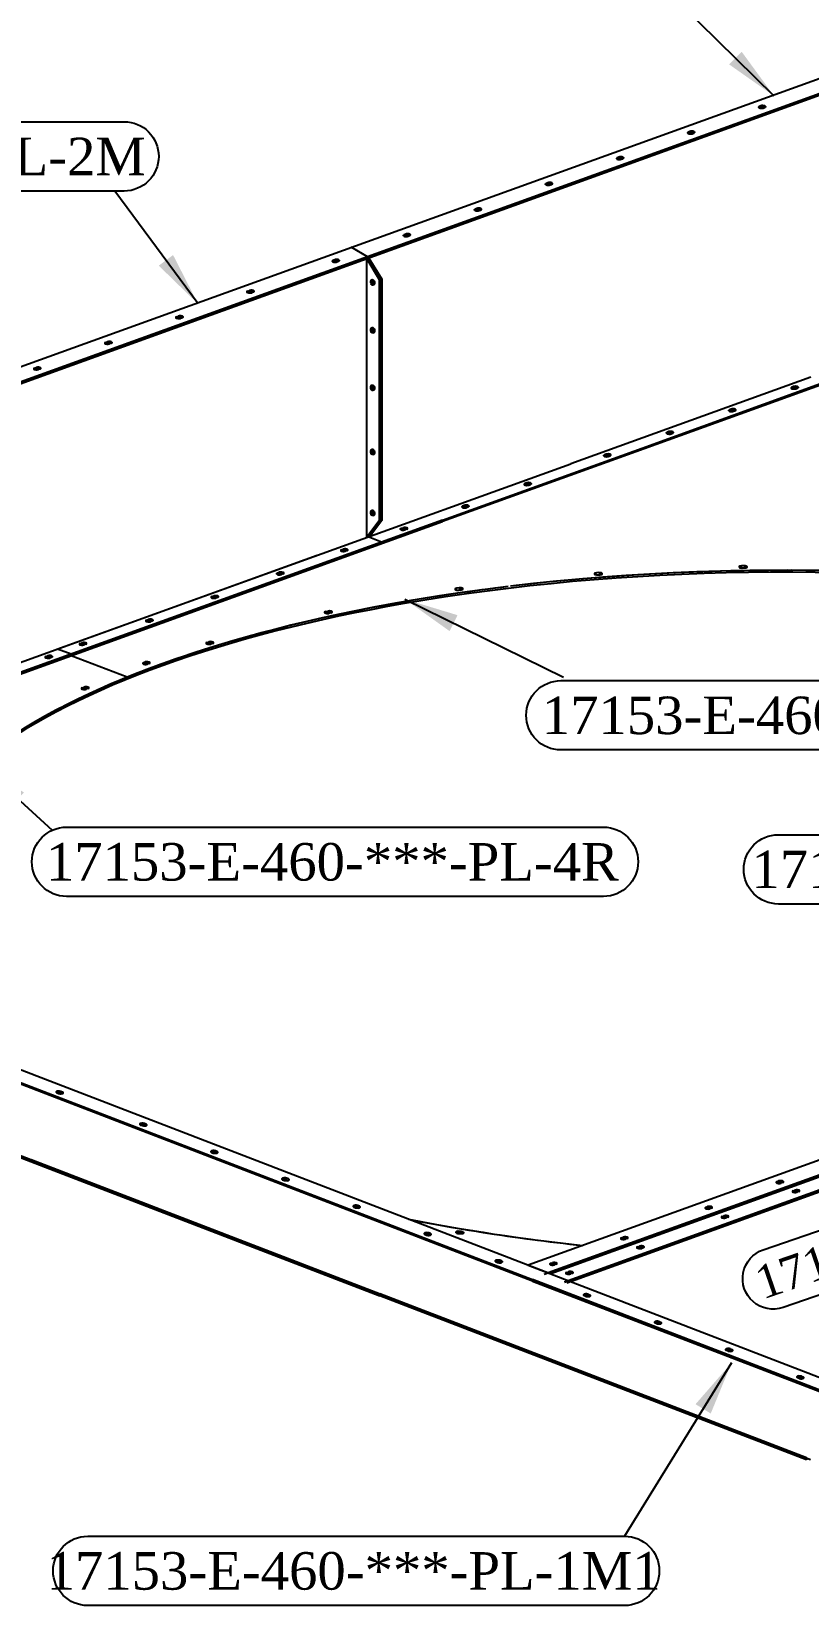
# Model space of a CAD drawing. Header units: inches. Extents: x 212980 to 238967, y -33384 to 2238.
# Drawn here: x 229192 to 230195, y -1089 to 944 of the extents above; entities that cross this region are included whole.
import ezdxf
from ezdxf.enums import TextEntityAlignment as Align

# ---------------------------------------------------------------- set-up
doc = ezdxf.new("R2010")
doc.units = ezdxf.units.IN
doc.header["$LTSCALE"] = 15
doc.header["$MEASUREMENT"] = 0
doc.linetypes.add('CENTER', pattern=[50.8, 31.75, -6.35, 6.35, -6.35])
for name, color, linetype in [('2', 3, 'CENTER'), ('3-TEXT', 7, 'Continuous'), ('Border', 7, 'Continuous'), ('xref-1$0$FILL', 1, 'Continuous')]:
    doc.layers.add(name, color=color, linetype=linetype)
doc.styles.add('ROMANS', font='ROMANS.shx')
doc.styles.add('ROMANT', font='tunga.ttf')
doc.styles.add('style7', font='times.ttf', dxfattribs={"height": 24})
doc.dimstyles.new('1', dxfattribs={"dimtxt": 45, "dimasz": 25, "dimexe": 1.25, "dimexo": 0.6, "dimgap": 5, "dimtad": 1, "dimdec": 0, "dimdsep": 46, "dimtxsty": 'ROMANS', "dimblk": 'OBLIQUE', "dimcen": 2.5, "dimclrd": 8, "dimclre": 8, "dimclrt": 6, "dimadec": 0, "dimazin": 0, "dimtfac": 1, "dimtdec": 0, "dimtmove": 0, "dimatfit": 3, "dimfxl": 1, "dimarcsym": 0})

# ---------------------------------------------------------------- blocks, each defined once
blk = doc.blocks.new('FV H')
at = {"layer": 'Border'}
for points in [[(257935.3, -22158.1), (257768.8, -23293.3), (257935.8, -23205)], [(258068.7, -25527.1), (257935.2, -25456.9), (257935.2, -26161.6), (258068.8, -26231.9)]]:
    blk.add_hatch(color=1, dxfattribs=at).paths.add_polyline_path(points)
at = {"layer": 'Border', "color": 1, "linetype": 'Continuous', "lineweight": 0}
for p, q in [((257768.8, -23293.3), (257935.3, -22158.1)), ((257934.8, -23205), (257767.9, -23293.3)), ((257935.2, -25456.9), (258068.7, -25527.1)), ((258068.7, -25527.1), (258068.8, -26231.9))]:
    blk.add_line(p, q, dxfattribs=at)
at = {"layer": 'Border', "color": 3, "linetype": 'Continuous', "lineweight": 0}
for p, q in [((257935.3, -24446.8), (257935.3, -22158.1)), ((256919.8, -24066.6), (257029.4, -24012.6)), ((256919.8, -24066.6), (257029.4, -24012.6)), ((257018.2, -24018.1), (257039.6, -24153.6)), ((257029.4, -24012.6), (257754.4, -24539)), ((257029.4, -24012.6), (257491.3, -24348.1)), ((257045.5, -24024.2), (257069.3, -24175.2)), ((257075.2, -24045.8), (257099, -24196.8)), ((257381.7, -24402.1), (256919.8, -24066.6)), ((257381.7, -24402.1), (256919.8, -24066.6)), ((257104.9, -24067.4), (257128.8, -24218.4)), ((257134.6, -24089), (257158.5, -24240)), ((257164.4, -24110.6), (257188.2, -24261.6)), ((257194.1, -24132.2), (257217.9, -24283.2)), ((257223.8, -24153.8), (257247.7, -24304.8)), ((257253.5, -24175.3), (257277.4, -24326.3)), ((257283.3, -24196.9), (257307.1, -24347.9)), ((257313, -24218.5), (257336.8, -24369.5)), ((257342.7, -24240.1), (257366.6, -24391.1)), ((257372.4, -24261.7), (257393.7, -24396.2)), ((257402.2, -24283.3), (257418.1, -24384.2)), ((257431.9, -24304.9), (257442.5, -24372.1)), ((257461.6, -24326.5), (257466.9, -24360.1)), ((257491.3, -24348.1), (257381.7, -24402.1)), ((257491.3, -24348.1), (257381.7, -24402.1)), ((257491.3, -24348.1), (257491.3, -24348.1)), ((258116.2, -24802), (259100.1, -25516.8)), ((257935.2, -26161.6), (257935.2, -24894.5)), ((258568.6, -24996.9), (258544.8, -25113.4)), ((258568.6, -24996.9), (259100.1, -25516.8)), ((259100.1, -25516.8), (258568.6, -24996.9)), ((258564.1, -25020), (258583.3, -25141.5)), ((258590.1, -25018), (258613, -25163.1)), ((258621.2, -25048.4), (258642.7, -25184.7)), ((258545.7, -25114.3), (259100.1, -25516.8)), ((258549.6, -25094.6), (258553.6, -25119.9)), ((258652.3, -25078.9), (258672.5, -25206.3)), ((258683.5, -25109.3), (258702.2, -25227.9)), ((258714.6, -25139.7), (258731.9, -25249.4)), ((258745.7, -25170.2), (258761.6, -25271)), ((258776.8, -25200.6), (258791.4, -25292.6)), ((258808, -25231.1), (258821.1, -25314.2)), ((258870.2, -25292), (258880.5, -25357.4)), ((258901.3, -25322.4), (258910.3, -25379)), ((258932.5, -25352.8), (258940, -25400.5)), ((258963.6, -25383.3), (258969.7, -25422.1)), ((258994.7, -25413.7), (258999.4, -25443.7)), ((257935.2, -25456.9), (258068.7, -25527.1)), ((258068.7, -25527.1), (258068.8, -26231.9))]:
    blk.add_line(p, q, dxfattribs=at)
blk.add_ellipse((257935.3, -24670.5), major_axis=(-158.1, -158.1), ratio=1, start_param=3.926991, end_param=10.210176, dxfattribs=at)
at = {"layer": 'xref-1$0$FILL', "color": 2, "ltscale": 10}
blk.add_arc((257935.3, -24670.5), 431, 323.99251, 90, dxfattribs=at)
at = {"layer": 'Border', "color": 2, "style": 'ROMANS', "width": 0.8}
for s, height, rotation, p in [('GEOGRAPHIC & PLANT NORTH', 115.622, 90, (258049.3, -23175.7)), ('PREVAILING WIND', 115.622, 324, (258566.7, -25259.1)), ('DIRECTION', 115.62, 324, (258455, -25381))]:
    blk.add_text(s, height=height, rotation=rotation, dxfattribs=at).set_placement(p, align=Align.MIDDLE)
blk.add_text('126%%D', height=115.62, dxfattribs=at).set_placement((258533, -24533.4), align=Align.MIDDLE)
at = {"layer": 'Border', "color": 3, "linetype": 'Continuous', "lineweight": 0, "style": 'ROMANT'}
blk.add_text('N', height=246.4, rotation=180.03323, dxfattribs=at).set_placement((258070.2, -24560.7))
blk = doc.blocks.new('_Oblique')
at = {"color": 0, "linetype": 'ByBlock', "lineweight": -2}
blk.add_line((-0.5, -0.5), (0.5, 0.5), dxfattribs=at)

msp = doc.modelspace()

# ---------------------------------------------------------------- linework, layer by layer
at = {"color": 7, "extrusion": (0.012987, 0.927814, 0.372818)}
for p, q in [((230369.5, 940.79, -41679.23), (227959.9, 70.85, -41679.23)), ((230395.54, 930.83, -5001.51), (227985.94, 60.9, -5001.51)), ((230394.43, 928.1, -5001.51), (227989.07, 59.69, -5001.51)), ((229567.38, 631.84, -5001.51), (230395.54, 930.83, -5001.51)), ((230395.54, 930.83, -5001.51), (229568.85, 632.37, -5001.51)), ((230134.07, 847.9, -5001.51), (230131.87, 847.11, -5001.51)), ((230131.87, 845.19, -5001.51), (230134.04, 845.98, -5001.51)), ((230137.01, 845.13, -5001.51), (230139.21, 845.93, -5001.51)), ((230042.29, 814.77, -5001.51), (230040.09, 813.97, -5001.51)), ((230040.09, 812.06, -5001.51), (230042.26, 812.84, -5001.51)), ((230045.23, 811.99, -5001.51), (230047.43, 812.79, -5001.51)), ((229950.51, 781.63, -5001.51), (229948.31, 780.84, -5001.51)), ((229948.31, 778.92, -5001.51), (229950.48, 779.71, -5001.51)), ((229953.45, 778.86, -5001.51), (229955.65, 779.65, -5001.51)), ((229858.73, 748.5, -5001.51), (229856.53, 747.7, -5001.51)), ((229856.53, 745.79, -5001.51), (229858.7, 746.57, -5001.51)), ((229861.67, 745.72, -5001.51), (229863.87, 746.52, -5001.51)), ((229766.95, 715.36, -5001.51), (229764.75, 714.57, -5001.51)), ((229764.75, 712.65, -5001.51), (229766.92, 713.44, -5001.51)), ((229769.89, 712.59, -5001.51), (229772.09, 713.38, -5001.51)), ((229675.17, 682.23, -5001.51), (229672.97, 681.43, -5001.51)), ((229672.97, 679.52, -5001.51), (229675.14, 680.3, -5001.51)), ((229678.11, 679.45, -5001.51), (229680.31, 680.25, -5001.51)), ((229604.37, 665.74, -5001.51), (229626.21, 653.08, -5001.51)), ((227985.94, 60.9, -5001.51), (229565.91, 631.31, -5001.51)), ((229567.38, 631.84, -5001.51), (228833.14, 366.76, -5001.51)), ((229583.39, 649.09, -5001.51), (229581.19, 648.3, -5001.51)), ((229581.19, 646.38, -5001.51), (229583.36, 647.16, -5001.51)), ((229586.33, 646.32, -5001.51), (229588.53, 647.11, -5001.51)), ((229471.05, 608.53, -5001.51), (229473.25, 609.33, -5001.51)), ((229473.23, 607.4, -5001.51), (229471.05, 606.62, -5001.51)), ((229478.4, 607.35, -5001.51), (229476.19, 606.56, -5001.51)), ((229379.27, 575.4, -5001.51), (229381.47, 576.19, -5001.51)), ((229381.45, 574.27, -5001.51), (229379.27, 573.48, -5001.51)), ((229386.62, 574.22, -5001.51), (229384.41, 573.42, -5001.51)), ((229287.49, 542.26, -5001.51), (229289.69, 543.06, -5001.51)), ((229289.67, 541.13, -5001.51), (229287.49, 540.35, -5001.51)), ((229294.84, 541.08, -5001.51), (229292.63, 540.29, -5001.51)), ((229195.71, 509.13, -5001.51), (229197.91, 509.92, -5001.51)), ((229197.89, 508, -5001.51), (229195.71, 507.21, -5001.51)), ((229203.06, 507.95, -5001.51), (229200.85, 507.15, -5001.51)), ((230198.38, 497.49, -5001.51), (229888.5, 385.62, -5001.51)), ((229980.47, 405.86, -5001.51), (230215.76, 490.8, -5001.51)), ((230215.73, 488.87, -5001.51), (229983.04, 404.87, -5001.51)), ((230176.22, 485.29, -5001.51), (230174.02, 484.5, -5001.51)), ((230174.02, 482.58, -5001.51), (230176.19, 483.36, -5001.51)), ((230179.16, 482.52, -5001.51), (230181.36, 483.31, -5001.51)), ((230095.45, 456.13, -5001.51), (230093.25, 455.34, -5001.51)), ((230093.25, 453.42, -5001.51), (230095.42, 454.21, -5001.51)), ((230098.39, 453.36, -5001.51), (230100.59, 454.15, -5001.51)), ((230014.94, 427.06, -5001.51), (230012.74, 426.26, -5001.51)), ((230012.74, 424.35, -5001.51), (230014.91, 425.13, -5001.51)), ((230017.88, 424.28, -5001.51), (230020.08, 425.08, -5001.51)), ((229983.04, 404.87, -5001.51), (229722.8, 310.91, -5001.51)), ((229722.83, 312.84, -5001.51), (229980.47, 405.86, -5001.51)), ((229933.92, 397.82, -5001.51), (229931.72, 397.02, -5001.51)), ((229931.72, 395.1, -5001.51), (229933.89, 395.89, -5001.51)), ((229936.86, 395.04, -5001.51), (229939.06, 395.84, -5001.51)), ((229224.45, 145.87, -5001.51), (229888.5, 385.62, -5001.51)), ((229831.39, 360.79, -5001.51), (229829.19, 360, -5001.51)), ((229829.19, 358.08, -5001.51), (229831.36, 358.86, -5001.51)), ((229834.33, 358.02, -5001.51), (229836.53, 358.81, -5001.51)), ((229750.86, 331.72, -5001.51), (229748.65, 330.93, -5001.51)), ((229748.66, 329.01, -5001.51), (229750.83, 329.8, -5001.51)), ((229753.8, 328.95, -5001.51), (229756, 329.75, -5001.51)), ((228871.55, 3.59, -5001.51), (229722.8, 310.91, -5001.51)), ((229722.83, 312.84, -5001.51), (228871.58, 5.51, -5001.51)), ((229644.04, 284.39, -5001.51), (229626.65, 291.08, -5001.51)), ((229669.13, 302.22, -5001.51), (229671.33, 303.01, -5001.51)), ((229671.3, 301.09, -5001.51), (229669.13, 300.3, -5001.51)), ((229676.47, 301.03, -5001.51), (229674.27, 300.24, -5001.51)), ((228593.97, -81.75, -5001.51), (229560.73, 267.28, -5001.51)), ((229592.15, 274.43, -5001.51), (229594.35, 275.22, -5001.51)), ((229594.32, 273.29, -5001.51), (229592.15, 272.51, -5001.51)), ((229599.49, 273.24, -5001.51), (229597.29, 272.45, -5001.51)), ((229644.01, 282.47, -5001.51), (229644.04, 284.39, -5001.51)), ((229644.01, 282.47, -5001.51), (229644.04, 284.39, -5001.51)), ((229644.01, 282.47, -5001.51), (229644.04, 284.39, -5001.51)), ((229509.35, 244.53, -5001.51), (229511.55, 245.33, -5001.51)), ((229924.71, 244.91, -5001.51), (229921.68, 244.68, -5001.51)), ((230109.18, 251.19, -5001.51), (230112.29, 251.25, -5001.51)), ((230112.32, 253.66, -5001.51), (230109.21, 253.6, -5001.51)), ((230109.79, 250.89, -5001.51), (230112.89, 250.95, -5001.51)), ((229511.52, 243.4, -5001.51), (229509.35, 242.61, -5001.51)), ((229516.69, 243.35, -5001.51), (229514.49, 242.55, -5001.51)), ((229744.03, 225.28, -5001.51), (229741.15, 224.86, -5001.51)), ((229921.65, 242.27, -5001.51), (229924.68, 242.5, -5001.51)), ((229923.38, 242.02, -5001.51), (229926.41, 242.26, -5001.51)), ((229424.91, 214.05, -5001.51), (229427.11, 214.84, -5001.51)), ((229427.08, 212.92, -5001.51), (229424.91, 212.13, -5001.51)), ((229432.25, 212.86, -5001.51), (229430.05, 212.07, -5001.51)), ((229741.12, 222.46, -5001.51), (229744, 222.87, -5001.51)), ((229743.94, 222.33, -5001.51), (229746.82, 222.74, -5001.51)), ((232247.98, 221.92, -41679.23), (229833.26, -649.87, -41679.23)), ((232273.93, 211.93, -5001.51), (229854.18, -661.67, -5001.51)), ((232273.93, 211.93, -5001.51), (229859.3, -659.82, -5001.51)), ((232277.06, 210.73, -5001.51), (229862.44, -661.02, -5001.51)), ((229340.47, 183.56, -5001.51), (229342.67, 184.36, -5001.51)), ((229572.07, 194.65, -5001.51), (229574.73, 195.23, -5001.51)), ((229574.69, 192.82, -5001.51), (229572.28, 192.3, -5001.51)), ((229578.53, 192.87, -5001.51), (229575.87, 192.3, -5001.51)), ((232299.88, 201.95, 31676.21), (229880.22, -671.62, 31676.21)), ((232303.01, 200.74, 31676.21), (229883.36, -672.82, 31676.21)), ((229342.65, 182.43, -5001.51), (229340.47, 181.65, -5001.51)), ((229347.82, 182.38, -5001.51), (229345.61, 181.58, -5001.51)), ((229242.9, 139.57, -5001.51), (229225.52, 146.26, -5001.51)), ((229254.54, 153.57, -5001.51), (229256.74, 154.36, -5001.51)), ((229256.71, 152.43, -5001.51), (229254.54, 151.65, -5001.51)), ((229261.88, 152.38, -5001.51), (229259.68, 151.59, -5001.51)), ((229418.6, 154.79, -5001.51), (229420.97, 155.52, -5001.51)), ((229420.93, 153.11, -5001.51), (229419.18, 152.57, -5001.51)), ((229425.69, 153.4, -5001.51), (229423.32, 152.67, -5001.51)), ((229210.39, 136.6, -5001.51), (229212.59, 137.4, -5001.51)), ((229212.56, 135.47, -5001.51), (229210.39, 134.68, -5001.51)), ((229217.73, 135.42, -5001.51), (229215.53, 134.62, -5001.51)), ((229315.5, 109.7, -5001.51), (229242.87, 137.64, -5001.51)), ((229336.47, 128.69, 31676.21), (229338.67, 129.49, 31676.21)), ((229338.64, 127.56, 31676.21), (229336.47, 126.78, 31676.21)), ((229343.81, 127.51, 31676.21), (229341.61, 126.71, 31676.21)), ((229315.46, 107.34, -5001.51), (229315.5, 109.75, -5001.51)), ((229257.39, 96.29, 31676.21), (229259.6, 97.08, 31676.21)), ((229259.57, 95.15, 31676.21), (229257.4, 94.37, 31676.21)), ((229264.74, 95.1, 31676.21), (229262.54, 94.31, 31676.21)), ((229859.3, -659.82, -5001.51), (231439.27, -89.4, -5001.51)), ((229880.22, -671.62, 31676.21), (231460.19, -101.2, 31676.21)), ((229838.83, -670.31, -5001.51), (228867.41, -296.57, -5001.51)), ((228867.43, -294.64, -5001.51), (229838.85, -668.38, -5001.51)), ((229860.88, -660.43, -5001.51), (228890.93, -287.25, -5001.51)), ((230706.5, -353.95, -5001.51), (229859.3, -659.82, -5001.51)), ((230727.42, -365.75, 31676.21), (229880.22, -671.62, 31676.21)), ((228875.8, -394.48, -5001.51), (229641.65, -689.13, -5001.51)), ((228875.83, -392.07, -5001.51), (229641.69, -686.72, -5001.51)), ((229231.73, -426.04, -5001.51), (229229.53, -425.19, -5001.51)), ((229224.39, -427.05, -5001.51), (229226.59, -427.89, -5001.51)), ((229229.5, -427.12, -5001.51), (229231.71, -427.97, -5001.51)), ((229339.86, -467.64, -5001.51), (229337.66, -466.79, -5001.51)), ((229332.52, -468.65, -5001.51), (229334.72, -469.49, -5001.51)), ((229337.63, -468.72, -5001.51), (229339.84, -469.57, -5001.51)), ((229424.35, -503.98, -5001.51), (229426.55, -504.82, -5001.51)), ((229429.46, -504.05, -5001.51), (229431.66, -504.9, -5001.51)), ((229431.69, -502.97, -5001.51), (229429.49, -502.12, -5001.51)), ((229191.18, -513.37, -5001.51), (230198.22, -900.81, -5001.51)), ((229516.18, -539.31, -5001.51), (229518.38, -540.15, -5001.51)), ((229521.29, -539.38, -5001.51), (229523.49, -540.23, -5001.51)), ((229523.52, -538.3, -5001.51), (229521.32, -537.45, -5001.51)), ((230154.67, -541.71, -5001.51), (230156.88, -540.92, -5001.51)), ((230156.85, -542.85, -5001.51), (230154.68, -543.63, -5001.51)), ((230162.02, -542.9, -5001.51), (230159.82, -543.69, -5001.51)), ((230175.59, -553.51, 31676.21), (230177.8, -552.72, 31676.21)), ((230177.77, -554.64, 31676.21), (230175.6, -555.43, 31676.21)), ((230182.94, -554.7, 31676.21), (230180.74, -555.49, 31676.21)), ((229608.01, -574.64, -5001.51), (229610.21, -575.48, -5001.51)), ((229613.12, -574.71, -5001.51), (229615.32, -575.56, -5001.51)), ((229615.35, -573.63, -5001.51), (229613.15, -572.78, -5001.51)), ((230062.89, -574.85, -5001.51), (230065.1, -574.05, -5001.51)), ((230065.07, -575.98, -5001.51), (230062.9, -576.77, -5001.51)), ((230070.24, -576.03, -5001.51), (230068.04, -576.83, -5001.51)), ((230083.81, -586.65, 31676.21), (230086.02, -585.85, 31676.21)), ((230085.99, -587.78, 31676.21), (230083.82, -588.56, 31676.21)), ((230091.16, -587.83, 31676.21), (230088.96, -588.63, 31676.21)), ((229699.84, -609.97, -5001.51), (229702.04, -610.81, -5001.51)), ((229707.18, -608.96, -5001.51), (229704.98, -608.11, -5001.51)), ((229742.64, -608.66, -41679.23), (229745.67, -608.96, -41679.23)), ((229744.3, -608.45, -41679.23), (229747.33, -608.76, -41679.23)), ((229747.37, -606.35, -41679.23), (229744.34, -606.04, -41679.23)), ((229744.53, -606.11, -5001.51), (229747.41, -606.59, -5001.51)), ((229704.95, -610.04, -5001.51), (229707.15, -610.89, -5001.51)), ((229953.91, -614.2, -5001.51), (229956.11, -613.4, -5001.51)), ((229956.08, -615.33, -5001.51), (229953.91, -616.11, -5001.51)), ((229961.25, -615.38, -5001.51), (229959.05, -616.17, -5001.51)), ((229974.83, -626, 31676.21), (229977.03, -625.2, 31676.21)), ((229977, -627.13, 31676.21), (229974.83, -627.91, 31676.21)), ((229982.17, -627.18, 31676.21), (229979.97, -627.97, 31676.21)), ((229791.67, -645.3, -5001.51), (229793.87, -646.14, -5001.51)), ((229796.78, -645.37, -5001.51), (229798.98, -646.21, -5001.51)), ((229799.01, -644.29, -5001.51), (229796.81, -643.44, -5001.51)), ((229833.35, -649.83, -5001.51), (230635.79, -958.56, -5001.51)), ((229862.13, -647.33, -5001.51), (229864.33, -646.54, -5001.51)), ((229864.3, -648.46, -5001.51), (229862.13, -649.25, -5001.51)), ((229869.47, -648.51, -5001.51), (229867.27, -649.31, -5001.51)), ((229838.83, -670.31, -5001.51), (230535.79, -938.45, -5001.51)), ((230535.82, -936.52, -5001.51), (229838.85, -668.38, -5001.51)), ((229883.05, -659.13, 31676.21), (229885.25, -658.34, 31676.21)), ((229885.22, -660.26, 31676.21), (229883.05, -661.05, 31676.21)), ((229890.39, -660.31, 31676.21), (229888.19, -661.11, 31676.21)), ((230192.67, -901.12, -5001.51), (229641.69, -689.14, -5001.51)), ((230192.7, -898.71, -5001.51), (229641.73, -686.73, -5001.51)), ((229907.84, -689.99, -5001.51), (229905.64, -689.14, -5001.51)), ((229912.95, -690.06, -5001.51), (229910.75, -689.22, -5001.51)), ((229910.78, -687.29, -5001.51), (229912.98, -688.14, -5001.51)), ((229999.67, -725.32, -5001.51), (229997.47, -724.47, -5001.51)), ((230004.78, -725.39, -5001.51), (230002.58, -724.54, -5001.51)), ((230002.6, -722.62, -5001.51), (230004.81, -723.47, -5001.51)), ((230091.5, -760.65, -5001.51), (230089.29, -759.8, -5001.51)), ((230096.61, -760.72, -5001.51), (230094.41, -759.87, -5001.51)), ((230094.43, -757.95, -5001.51), (230096.64, -758.79, -5001.51)), ((230183.33, -795.98, -5001.51), (230181.12, -795.13, -5001.51)), ((230188.44, -796.05, -5001.51), (230186.24, -795.2, -5001.51)), ((230186.26, -793.28, -5001.51), (230188.47, -794.12, -5001.51)), ((230192.7, -898.71, -5001.51), (230192.67, -901.12, -5001.51))]:
    msp.add_line(p, q, dxfattribs=at)
at = {"color": 7}
msp.add_line((229626.21, 653.08, -5001.51), (229626.23, 650.75, -5001.51), dxfattribs=at)
at = {"color": 7, "extrusion": (0.209441, 0.903959, 0.372818)}
for p, q in [((229626.25, 650.76, -5001.51), (229642.61, 623.8, -5001.51)), ((229626.25, 650.76, -5001.51), (229642.61, 623.8, -5001.51)), ((229627.63, 651.26, -5001.51), (229644.15, 624.01, -5001.51)), ((229624.88, 650.27, -5001.51), (229641.06, 623.6, -5001.51)), ((229625.12, 290.79, -5001.51), (229625.12, 649.87, -5001.51)), ((229642.61, 623.8, -5001.51), (229641.06, 623.6, -5001.51)), ((229641.06, 623.6, -5001.51), (229641.06, 311.76, -5001.51)), ((229644.15, 624.01, -5001.51), (229642.61, 623.8, -5001.51)), ((229642.61, 623.8, -5001.51), (229642.61, 311.97, -5001.51)), ((229642.61, 623.8, -5001.51), (229642.61, 311.97, -5001.51)), ((229644.15, 624.01, -5001.51), (229644.15, 312.18, -5001.51)), ((229641.06, 311.76, -5001.51), (229625.12, 290.79, -5001.51)), ((229642.61, 311.97, -5001.51), (229626.67, 291, -5001.51)), ((229642.61, 311.97, -5001.51), (229626.67, 291, -5001.51)), ((229644.15, 312.18, -5001.51), (229628.21, 291.21, -5001.51)), ((229642.61, 311.97, -5001.51), (229641.06, 311.76, -5001.51)), ((229644.15, 312.18, -5001.51), (229642.61, 311.97, -5001.51))]:
    msp.add_line(p, q, dxfattribs=at)
at = {"color": 7}
for centre, major_axis, ratio, start_param, end_param in [((230134.44, 846.12, -5001.51), (3.64, -0.05), 0.3728176, 2.3616816, 5.5032742), ((230136.61, 844.99, -5001.51), (3.64, -0.05), 0.3728176, 0.7910183, 2.3616816), ((230136.64, 846.91, -5001.51), (-3.64, 0.05), 0.3728176, 2.3616816, 5.5032742), ((230042.66, 812.98, -5001.51), (3.64, -0.05), 0.3728176, 2.3616816, 5.5032742), ((230044.86, 813.78, -5001.51), (-3.64, 0.05), 0.3728176, 2.3616816, 5.5032742), ((230044.83, 811.85, -5001.51), (3.64, -0.05), 0.3728176, 0.7910183, 2.3616816), ((229950.88, 779.85, -5001.51), (3.64, -0.05), 0.3728176, 2.3616816, 5.5032742), ((229953.05, 778.72, -5001.51), (3.64, -0.05), 0.3728176, 0.7910183, 2.3616816), ((229953.08, 780.64, -5001.51), (-3.64, 0.05), 0.3728176, 2.3616816, 5.5032742), ((229859.1, 746.71, -5001.51), (3.64, -0.05), 0.3728176, 2.3616816, 5.5032742), ((229861.27, 745.58, -5001.51), (3.64, -0.05), 0.3728176, 0.7910183, 2.3616816), ((229861.3, 747.51, -5001.51), (-3.64, 0.05), 0.3728176, 2.3616816, 5.5032742), ((229767.32, 713.58, -5001.51), (3.64, -0.05), 0.3728176, 2.3616816, 5.5032742), ((229769.49, 712.45, -5001.51), (3.64, -0.05), 0.3728176, 0.7910183, 2.3616816), ((229769.52, 714.37, -5001.51), (-3.64, 0.05), 0.3728176, 2.3616816, 5.5032742), ((229675.54, 680.44, -5001.51), (3.64, -0.05), 0.3728176, 2.3616816, 5.5032742), ((229677.71, 679.31, -5001.51), (3.64, -0.05), 0.3728176, 0.7910183, 2.3616816), ((229677.74, 681.24, -5001.51), (-3.64, 0.05), 0.3728176, 2.3616816, 5.5032742), ((229583.76, 647.31, -5001.51), (3.64, -0.05), 0.3728176, 2.3616816, 5.5032742), ((229585.93, 646.18, -5001.51), (3.64, -0.05), 0.3728176, 0.7910183, 2.3616816), ((229585.96, 648.1, -5001.51), (-3.64, 0.05), 0.3728176, 2.3616816, 5.5032742), ((229633.94, 620.06, -5001.51), (-0.48, 3.6), 0.659718, 0.3315082, 2.8100845), ((229633.94, 620.06, -5001.51), (0.48, -3.6), 0.659718, 3.4731008, 5.9516771), ((229635.49, 620.27, -5001.51), (-0.48, 3.6), 0.659718, 0.7088206, 2.432772), ((229473.62, 607.55, -5001.51), (-3.64, 0.05), 0.3728176, 5.5032742, 8.6448669), ((229475.8, 606.41, -5001.51), (-3.64, 0.05), 0.3728176, 3.932611, 5.5032742), ((229475.83, 608.34, -5001.51), (3.64, -0.05), 0.3728176, 5.5032742, 8.6448669), ((229381.84, 574.41, -5001.51), (-3.64, 0.05), 0.3728176, 5.5032742, 8.6448669), ((229384.02, 573.28, -5001.51), (-3.64, 0.05), 0.3728176, 3.932611, 5.5032742), ((229384.05, 575.21, -5001.51), (3.64, -0.05), 0.3728176, 5.5032742, 8.6448669), ((229633.94, 558.29, -5001.51), (-0.48, 3.6), 0.659718, 0.3315082, 2.8100845), ((229633.94, 558.29, -5001.51), (0.48, -3.6), 0.659718, 3.4731008, 5.9516771), ((229635.49, 558.5, -5001.51), (-0.48, 3.6), 0.659718, 0.7088206, 2.432772), ((229290.06, 541.28, -5001.51), (-3.64, 0.05), 0.3728176, 5.5032742, 8.6448669), ((229292.24, 540.14, -5001.51), (-3.64, 0.05), 0.3728176, 3.932611, 5.5032742), ((229292.27, 542.07, -5001.51), (3.64, -0.05), 0.3728176, 5.5032742, 8.6448669), ((229198.28, 508.14, -5001.51), (-3.64, 0.05), 0.3728176, 5.5032742, 8.6448669), ((229200.46, 507.01, -5001.51), (-3.64, 0.05), 0.3728176, 3.932611, 5.5032742), ((229200.49, 508.94, -5001.51), (3.64, -0.05), 0.3728176, 5.5032742, 8.6448669), ((229633.94, 483.92, -5001.51), (-0.48, 3.6), 0.659718, 0.3315082, 2.8100845), ((229633.94, 483.92, -5001.51), (0.48, -3.6), 0.659718, 3.4731008, 5.9516771), ((229635.49, 484.13, -5001.51), (-0.48, 3.6), 0.659718, 0.7088206, 2.432772), ((230176.59, 483.51, -5001.51), (3.64, -0.05), 0.3728176, 2.3616816, 5.5032742), ((230177.66, 481.98, -5001.51), (3.64, -0.05), 0.3728176, 0.7910183, 2.7878469), ((230178.76, 482.38, -5001.51), (3.64, -0.05), 0.3728176, 0.7910183, 2.3616816), ((230178.79, 484.3, -5001.51), (-3.64, 0.05), 0.3728176, 2.3616816, 5.5032742), ((230095.82, 454.35, -5001.51), (3.64, -0.05), 0.3728176, 2.3616816, 5.5032742), ((230096.89, 452.82, -5001.51), (3.64, -0.05), 0.3728176, 0.7910183, 2.7878469), ((230098, 453.22, -5001.51), (3.64, -0.05), 0.3728176, 0.7910183, 2.3616816), ((230098.02, 455.14, -5001.51), (-3.64, 0.05), 0.3728176, 2.3616816, 5.5032742), ((230017.51, 426.07, -5001.51), (-3.64, 0.05), 0.3728176, 2.3616816, 5.5032742), ((230015.31, 425.27, -5001.51), (3.64, -0.05), 0.3728176, 2.3616816, 5.5032742), ((230016.13, 423.66, -5001.51), (3.64, -0.05), 0.3728176, 2.456172, 2.6893714), ((230016.13, 423.66, -5001.51), (3.64, -0.05), 0.3728176, 0.7865574, 2.2671912), ((230017.48, 424.14, -5001.51), (3.64, -0.05), 0.3728176, 0.7910183, 2.3616816), ((229633.94, 401.09, -5001.51), (-0.48, 3.6), 0.659718, 0.3315082, 2.8100845), ((229633.94, 401.09, -5001.51), (0.48, -3.6), 0.659718, 3.4731008, 5.9516771), ((229635.49, 401.3, -5001.51), (-0.48, 3.6), 0.659718, 0.7088206, 2.432772), ((229934.29, 396.03, -5001.51), (3.64, -0.05), 0.3728176, 2.3616816, 5.5032742), ((229935.36, 394.5, -5001.51), (3.64, -0.05), 0.3728176, 0.7910183, 2.7878469), ((229936.46, 394.9, -5001.51), (3.64, -0.05), 0.3728176, 0.7910183, 2.3616816), ((229936.49, 396.83, -5001.51), (-3.64, 0.05), 0.3728176, 2.3616816, 5.5032742), ((229831.76, 359.01, -5001.51), (3.64, -0.05), 0.3728176, 2.3616816, 5.5032742), ((229833.07, 357.57, -5001.51), (3.64, -0.05), 0.3728176, 2.4572559, 2.8900113), ((229833.07, 357.57, -5001.51), (3.64, -0.05), 0.3728176, 0.7864545, 2.2661072), ((229833.93, 357.87, -5001.51), (3.64, -0.05), 0.3728176, 0.7910183, 2.3616816), ((229833.96, 359.8, -5001.51), (-3.64, 0.05), 0.3728176, 2.3616816, 5.5032742), ((229633.94, 322.21, -5001.51), (-0.48, 3.6), 0.659718, 0.3315082, 2.8100845), ((229633.94, 322.21, -5001.51), (0.48, -3.6), 0.659718, 3.4731008, 5.9516771), ((229751.22, 329.94, -5001.51), (3.64, -0.05), 0.3728176, 2.3616816, 5.5032742), ((229752.3, 328.41, -5001.51), (3.64, -0.05), 0.3728176, 0.7910183, 2.7878469), ((229753.4, 328.81, -5001.51), (3.64, -0.05), 0.3728176, 0.7910183, 2.3616816), ((229753.43, 330.74, -5001.51), (-3.64, 0.05), 0.3728176, 2.3616816, 5.5032742), ((229635.49, 322.41, -5001.51), (-0.48, 3.6), 0.659718, 0.7088206, 2.432772), ((229671.7, 301.23, -5001.51), (-3.64, 0.05), 0.3728176, 5.5032742, 8.6448669), ((229672.77, 299.7, -5001.51), (3.64, -0.05), 0.3728176, 0.7910183, 2.7878469), ((229673.87, 300.1, -5001.51), (-3.64, 0.05), 0.3728176, 3.932611, 5.5032742), ((229673.9, 302.02, -5001.51), (3.64, -0.05), 0.3728176, 5.5032742, 8.6448669), ((229594.72, 273.44, -5001.51), (-3.64, 0.05), 0.3728176, 5.5032742, 8.6448669), ((229595.79, 271.91, -5001.51), (3.64, -0.05), 0.3728176, 0.7910183, 2.7878469), ((229596.9, 272.3, -5001.51), (-3.64, 0.05), 0.3728176, 3.932611, 5.5032742), ((229596.92, 274.23, -5001.51), (3.64, -0.05), 0.3728176, 5.5032742, 8.6448669), ((230206, -197.39, -5001.51), (-1193.65, 16.71), 0.3728176, -2.8799842, -1.2277854), ((229511.92, 243.54, -5001.51), (-3.64, 0.05), 0.3728176, 5.5032742, 8.6448669), ((229514.12, 244.34, -5001.51), (3.64, -0.05), 0.3728176, 5.5032742, 8.6448669), ((230206.02, -199.82, -5001.51), (-1193.65, 16.71), 0.3728176, 4.4032574, 5.1799535), ((230206.05, -197.41, -5001.51), (1193.65, -16.71), 0.3728176, 1.2616648, 1.9138477), ((229922.53, 243.35, -5001.51), (-3.64, 0.05), 0.3728176, 4.9534955, 8.0950882), ((229925.56, 243.58, -5001.51), (3.64, -0.05), 0.3728176, 4.9534955, 8.0950882), ((230109.5, 252.25, -5001.51), (-3.64, 0.05), 0.3728176, 4.7964159, 7.9380085), ((230109.47, 249.84, -5001.51), (-3.64, 0.05), 0.3728176, 4.7964159, 5.1882647), ((230112.57, 249.89, -5001.51), (3.64, -0.05), 0.3728176, 1.0949206, 1.6548232), ((230112.61, 252.3, -5001.51), (3.64, -0.05), 0.3728176, 4.7964159, 7.9380085), ((230206, -197.39, -5001.51), (-1193.65, 16.71), 0.3728176, -1.2252297, 0.4632336), ((229512.99, 242.01, -5001.51), (3.64, -0.05), 0.3728176, 0.7910183, 2.7878469), ((229514.09, 242.41, -5001.51), (-3.64, 0.05), 0.3728176, 3.932611, 5.5032742), ((230206.05, -197.41, -5001.51), (1193.65, -16.71), 0.3728176, 1.916363, 2.0383608), ((229742.54, 223.6, -5001.51), (-3.64, 0.05), 0.3728176, 5.1105752, 8.2521678), ((229745.42, 224.01, -5001.51), (3.64, -0.05), 0.3728176, 5.1105752, 8.2521678), ((229922.5, 240.94, -5001.51), (-3.64, 0.05), 0.3728176, 4.9534955, 5.1882647), ((229925.53, 241.17, -5001.51), (3.64, -0.05), 0.3728176, 1.0949206, 1.8119029), ((230206.02, -199.82, -5001.51), (-1193.65, 16.71), 0.3728176, 5.1802035, 5.826595), ((230206.05, -197.41, -5001.51), (1193.65, -16.71), 0.3728176, 2.0386109, 2.6850023), ((229427.48, 213.06, -5001.51), (-3.64, 0.05), 0.3728176, 5.5032742, 8.6448669), ((229428.55, 211.53, -5001.51), (3.64, -0.05), 0.3728176, 0.7910183, 2.7878469), ((229429.65, 211.93, -5001.51), (-3.64, 0.05), 0.3728176, 3.932611, 5.5032742), ((229429.68, 213.85, -5001.51), (3.64, -0.05), 0.3728176, 5.5032742, 8.6448669), ((229742.51, 221.19, -5001.51), (-3.64, 0.05), 0.3728176, 5.1105752, 5.1882647), ((229745.39, 221.6, -5001.51), (3.64, -0.05), 0.3728176, 1.0949206, 1.9689825), ((229343.04, 182.57, -5001.51), (-3.64, 0.05), 0.3728176, 5.5032742, 8.6448669), ((229345.24, 183.37, -5001.51), (3.64, -0.05), 0.3728176, 5.5032742, 8.6448669), ((229573.97, 193.48, -5001.51), (-3.64, 0.05), 0.3728176, 5.2676548, 8.4092474), ((229576.59, 191.64, -5001.51), (3.64, -0.05), 0.3728176, 1.0912531, 2.1260621), ((229576.63, 194.05, -5001.51), (3.64, -0.05), 0.3728176, 5.2676548, 8.4092474), ((229344.12, 181.04, -5001.51), (3.64, -0.05), 0.3728176, 0.7910183, 2.7878469), ((229345.22, 181.44, -5001.51), (-3.64, 0.05), 0.3728176, 3.932611, 5.5032742), ((229257.11, 152.58, -5001.51), (-3.64, 0.05), 0.3728176, 5.5032742, 8.6448669), ((229258.18, 151.05, -5001.51), (3.64, -0.05), 0.3728176, 0.7910183, 2.7878469), ((229259.28, 151.44, -5001.51), (-3.64, 0.05), 0.3728176, 3.932611, 5.5032742), ((229259.31, 153.37, -5001.51), (3.64, -0.05), 0.3728176, 5.5032742, 8.6448669), ((229420.96, 153.73, -5001.51), (-3.64, 0.05), 0.3728176, 5.4247344, 8.5663271), ((229423.3, 152.05, -5001.51), (3.64, -0.05), 0.3728176, 1.0650975, 2.2831418), ((229423.33, 154.46, -5001.51), (3.64, -0.05), 0.3728176, 5.4247344, 8.5663271), ((229212.96, 135.61, -5001.51), (-3.64, 0.05), 0.3728176, 5.5032742, 8.6448669), ((229214.03, 134.08, -5001.51), (3.64, -0.05), 0.3728176, 0.7910183, 2.7878469), ((229215.14, 134.48, -5001.51), (-3.64, 0.05), 0.3728176, 3.932611, 5.5032742), ((229215.16, 136.41, -5001.51), (3.64, -0.05), 0.3728176, 5.5032742, 8.6448669), ((229339.04, 127.7, 31676.21), (-3.64, 0.05), 0.3728176, 5.5032742, 8.6448669), ((229340.11, 126.17, 31676.21), (3.64, -0.05), 0.3728176, 0.7910183, 2.7878469), ((229341.21, 126.57, 31676.21), (-3.64, 0.05), 0.3728176, 3.932611, 5.5032742), ((229341.24, 128.5, 31676.21), (3.64, -0.05), 0.3728176, 5.5032742, 8.6448669), ((229259.97, 95.3, 31676.21), (-3.64, 0.05), 0.3728176, 5.5032742, 8.6448669), ((229261.04, 93.77, 31676.21), (3.64, -0.05), 0.3728176, 0.7910183, 2.7878469), ((229262.14, 94.17, 31676.21), (-3.64, 0.05), 0.3728176, 3.932611, 5.5032742), ((229262.17, 96.09, 31676.21), (3.64, -0.05), 0.3728176, 5.5032742, 8.6448669), ((229226.96, -426.12, -5001.51), (-3.64, 0.05), 0.3728176, 3.9324779, 7.0740706), ((229226.93, -428.05, -5001.51), (-3.64, 0.05), 0.3728176, 3.9324779, 5.4921046), ((229229.16, -426.97, -5001.51), (3.64, -0.05), 0.3728176, 3.9324779, 7.0740706), ((229335.09, -467.72, -5001.51), (-3.64, 0.05), 0.3728176, 3.9324779, 7.0740706), ((229337.29, -468.57, -5001.51), (3.64, -0.05), 0.3728176, 3.9324779, 7.0740706), ((229335.06, -469.65, -5001.51), (-3.64, 0.05), 0.3728176, 3.9324779, 5.4921046), ((229426.92, -503.05, -5001.51), (-3.64, 0.05), 0.3728176, 3.9324779, 7.0740706), ((229426.89, -504.98, -5001.51), (-3.64, 0.05), 0.3728176, 3.9324779, 5.4921046), ((229429.12, -503.9, -5001.51), (3.64, -0.05), 0.3728176, 3.9324779, 7.0740706), ((229518.75, -538.38, -5001.51), (-3.64, 0.05), 0.3728176, 3.9324779, 7.0740706), ((229518.72, -540.31, -5001.51), (-3.64, 0.05), 0.3728176, 3.9324779, 5.4921046), ((229520.95, -539.23, -5001.51), (3.64, -0.05), 0.3728176, 3.9324779, 7.0740706), ((230157.25, -542.7, -5001.51), (-3.64, 0.05), 0.3728176, 5.5032742, 8.6448669), ((230159.42, -543.83, -5001.51), (-3.64, 0.05), 0.3728176, 3.932611, 5.5032742), ((230159.45, -541.91, -5001.51), (3.64, -0.05), 0.3728176, 5.5032742, 8.6448669), ((230178.17, -554.5, 31676.21), (-3.64, 0.05), 0.3728176, 5.5032742, 8.6448669), ((230180.34, -555.63, 31676.21), (-3.64, 0.05), 0.3728176, 3.932611, 5.5032742), ((230180.37, -553.71, 31676.21), (3.64, -0.05), 0.3728176, 5.5032742, 8.6448669), ((229610.58, -573.71, -5001.51), (-3.64, 0.05), 0.3728176, 3.9324779, 7.0740706), ((229610.55, -575.64, -5001.51), (-3.64, 0.05), 0.3728176, 3.9324779, 5.4921046), ((229612.78, -574.56, -5001.51), (3.64, -0.05), 0.3728176, 3.9324779, 7.0740706), ((230065.47, -575.84, -5001.51), (-3.64, 0.05), 0.3728176, 5.5032742, 8.6448669), ((230067.64, -576.97, -5001.51), (-3.64, 0.05), 0.3728176, 3.932611, 5.5032742), ((230067.67, -575.04, -5001.51), (3.64, -0.05), 0.3728176, 5.5032742, 8.6448669), ((230086.39, -587.64, 31676.21), (-3.64, 0.05), 0.3728176, 5.5032742, 8.6448669), ((230088.56, -588.77, 31676.21), (-3.64, 0.05), 0.3728176, 3.932611, 5.5032742), ((230088.59, -586.84, 31676.21), (3.64, -0.05), 0.3728176, 5.5032742, 8.6448669), ((230206, -197.39, -5001.51), (-1193.65, 16.71), 0.3728176, 1.1185369, 1.320162), ((230206.05, -197.41, -5001.51), (1193.65, -16.71), 0.3728176, 4.2601296, 4.4616911), ((230206.05, -197.41, -5001.51), (1193.65, -16.71), 0.3728176, 4.2601296, 4.4032574), ((229702.41, -609.04, -5001.51), (-3.64, 0.05), 0.3728176, 3.9324779, 7.0740706), ((229702.38, -610.97, -5001.51), (-3.64, 0.05), 0.3728176, 3.9324779, 5.4921046), ((229704.61, -609.89, -5001.51), (3.64, -0.05), 0.3728176, 3.9324779, 7.0740706), ((229743.49, -607.35, -41679.23), (-3.64, 0.05), 0.3728176, 4.4822566, 7.6238493), ((229743.14, -607.34, -5001.51), (-3.64, 0.05), 0.3728176, 4.325177, 5.1691325), ((229743.45, -609.76, -41679.23), (-3.64, 0.05), 0.3728176, 4.4822566, 5.1882647), ((229746.52, -607.66, -41679.23), (3.64, -0.05), 0.3728176, 4.4822566, 7.6238493), ((229746.48, -610.06, -41679.23), (3.64, -0.05), 0.3728176, 1.0949206, 1.340664), ((229746.02, -607.82, -5001.51), (3.64, -0.05), 0.3728176, 0.0392932, 1.1835843), ((230206.05, -197.41, -5001.51), (-1193.65, 16.71), 0.3728176, 1.2616648, 1.3200985), ((230206.05, -197.41, -5001.51), (-1193.65, 16.71), 0.3728176, 1.2616648, 1.3200985), ((229956.48, -615.19, -5001.51), (-3.64, 0.05), 0.3728176, 5.5032742, 8.6448669), ((229958.65, -616.32, -5001.51), (-3.64, 0.05), 0.3728176, 3.932611, 5.5032742), ((229958.68, -614.39, -5001.51), (3.64, -0.05), 0.3728176, 5.5032742, 8.6448669), ((229977.4, -626.99, 31676.21), (-3.64, 0.05), 0.3728176, 5.5032742, 8.6448669), ((229979.57, -628.12, 31676.21), (-3.64, 0.05), 0.3728176, 3.932611, 5.5032742), ((229979.6, -626.19, 31676.21), (3.64, -0.05), 0.3728176, 5.5032742, 8.6448669), ((229794.24, -644.37, -5001.51), (-3.64, 0.05), 0.3728176, 3.9324779, 7.0740706), ((229794.21, -646.29, -5001.51), (-3.64, 0.05), 0.3728176, 3.9324779, 5.4921046), ((229796.44, -645.22, -5001.51), (3.64, -0.05), 0.3728176, 3.9324779, 7.0740706), ((229864.7, -648.32, -5001.51), (-3.64, 0.05), 0.3728176, 5.5032742, 8.6448669), ((229866.87, -649.45, -5001.51), (-3.64, 0.05), 0.3728176, 3.932611, 5.5032742), ((229866.9, -647.53, -5001.51), (3.64, -0.05), 0.3728176, 5.5032742, 8.6448669), ((229885.62, -660.12, 31676.21), (-3.64, 0.05), 0.3728176, 5.5032742, 8.6448669), ((229887.79, -661.25, 31676.21), (-3.64, 0.05), 0.3728176, 3.932611, 5.5032742), ((229887.82, -659.33, 31676.21), (3.64, -0.05), 0.3728176, 5.5032742, 8.6448669), ((229908.21, -688.22, -5001.51), (-3.64, 0.05), 0.3728176, 3.9324779, 7.0740706), ((229908.18, -690.14, -5001.51), (-3.64, 0.05), 0.3728176, 3.9324779, 5.4921046), ((229910.41, -689.06, -5001.51), (3.64, -0.05), 0.3728176, 3.9324779, 7.0740706), ((230000.03, -723.55, -5001.51), (-3.64, 0.05), 0.3728176, 3.9324779, 7.0740706), ((230000.01, -725.47, -5001.51), (-3.64, 0.05), 0.3728176, 3.9324779, 5.4921046), ((230002.24, -724.39, -5001.51), (3.64, -0.05), 0.3728176, 3.9324779, 7.0740706), ((230091.86, -758.87, -5001.51), (-3.64, 0.05), 0.3728176, 3.9324779, 7.0740706), ((230091.84, -760.8, -5001.51), (-3.64, 0.05), 0.3728176, 3.9324779, 5.4921046), ((230094.07, -759.72, -5001.51), (3.64, -0.05), 0.3728176, 3.9324779, 7.0740706), ((230183.69, -794.2, -5001.51), (-3.64, 0.05), 0.3728176, 3.9324779, 7.0740706), ((230183.67, -796.13, -5001.51), (-3.64, 0.05), 0.3728176, 3.9324779, 5.4921046), ((230185.9, -795.05, -5001.51), (3.64, -0.05), 0.3728176, 3.9324779, 7.0740706)]:
    msp.add_ellipse(centre, major_axis=major_axis, ratio=ratio, start_param=start_param, end_param=end_param, dxfattribs=at)
for centre in [(229632.4, 619.86, -5001.51), (229632.4, 558.08, -5001.51), (229632.4, 483.71, -5001.51), (229632.4, 400.88, -5001.51), (229632.4, 322, -5001.51)]:
    msp.add_ellipse(centre, major_axis=(0.48, -3.6), ratio=0.659718, dxfattribs=at)
at = {"layer": '2', "color": 6, "linetype": 'ByBlock'}
for points, elevation in [([(228617.86, 827.43), (229311.27, 827.43, -1), (229311.27, 737.87), (228617.86, 737.87, -1), (228617.86, 827.43)], -41679.23), ([(229875.61, 105.4), (230569.02, 105.4, -1), (230569.02, 15.84), (229875.61, 15.84, -1), (229875.61, 105.4)], -41679.23), ([(229237.08, -83.82), (229930.49, -83.82, -1), (229930.49, -173.38), (229237.08, -173.38, -1), (229237.08, -83.82)], -41679.23), ([(230156.57, -93.61), (230849.98, -93.61, -1), (230849.98, -183.17), (230156.57, -183.17, -1), (230156.57, -93.61)], -45013.57), ([(230136.9, -629.81), (230713.87, -431.19, -1), (230739.52, -505.71), (230162.55, -704.33, -1), (230136.9, -629.81)], -66686.77), ([(229264.49, -999.83), (229957.9, -999.83, -1), (229957.9, -1089.39), (229264.49, -1089.39, -1), (229264.49, -999.83)], -41679.23)]:
    msp.add_lwpolyline(points, format="xyb", dxfattribs=dict(at, elevation=elevation))

# ---------------------------------------------------------------- block references
at = {"color": 11, "xscale": 0.2992, "yscale": 0.2992, "zscale": 0.2992, "rotation": 292.7608586806983}
msp.add_blockref('FV H', (206069.86, 75333.87, 3542.73), dxfattribs=at)

# ---------------------------------------------------------------- texts
at = {"layer": '3-TEXT', "color": 2, "style": 'style7'}
for s, p in [('17153-E-460-***-PL-2M', (228961.23, 782.6, -41679.23)), ('17153-E-460-***-PL-4L', (230218.98, 60.58, -41679.23)), ('17153-E-460-***-PL-4R', (229580.45, -128.65, -41679.23)), ('17153-E-460-***-PL-4M', (230499.93, -138.43, -45013.57)), ('17153-E-460-***-PL-1M1', (229607.85, -1044.66, -41679.23))]:
    msp.add_text(s, height=48.4704, dxfattribs=at).set_placement(p, align=Align.MIDDLE_CENTER)
msp.add_text('17153-E-460-***-PL-3L', height=42.654, rotation=18.9959, dxfattribs=at).set_placement((230435.45, -568.75, -66686.77), align=Align.MIDDLE_CENTER)

# ---------------------------------------------------------------- leaders
at = {"color": 0}
for points in [[(230150.94, 860.62, 31676.21), (230029.83, 979.59, 31676.21)], [(229406.96, 592.02, -5001.51), (229299.59, 737.55, -5001.51)], [(229674.14, 210.58, -5001.51), (229879.08, 109.74, -5001.51)], [(230096.09, -775.76, -5001.51), (229957.9, -999.83, -5001.51)]]:
    msp.add_leader(points, dimstyle='1', override={"dimtxt": 80, "dimasz": 70, "dimgap": 15, "dimtmove": 1}, dxfattribs=at)
at = {"color": 7}
msp.add_leader([(229122.56, -0.21, -5001.51), (229218.27, -87.97, -5001.51)], dimstyle='1', override={"dimtxt": 80, "dimasz": 70, "dimgap": 15, "dimtmove": 1}, dxfattribs=at)

doc.saveas('drawing.dxf')
